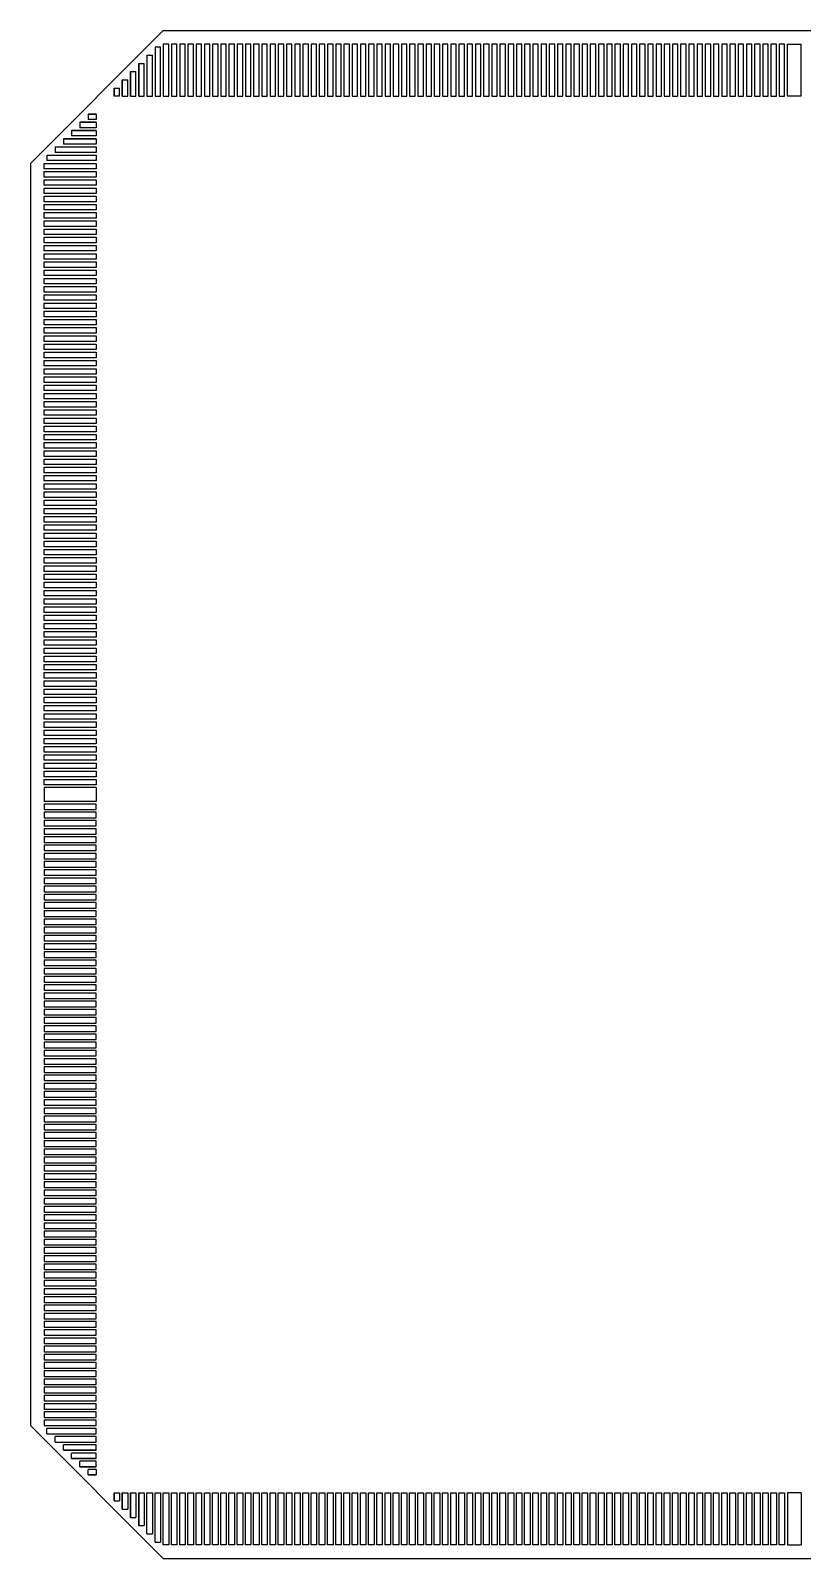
# Model space of a CAD drawing. Extents: x 450 to 1008, y -152 to 406.
# Drawn here: x 450 to 732, y -152 to 406 of the extents above; entities that cross this region are included whole.
import ezdxf

# ---------------------------------------------------------------- set-up
doc = ezdxf.new("R2010")
doc.units = 0
doc.header["$MEASUREMENT"] = 0
doc.layers.get('0').update_dxf_attribs({"linetype": 'CONTINUOUS'})

msp = doc.modelspace()

# ---------------------------------------------------------------- linework, layer by layer
at = {"linetype": 'Continuous'}
for p, q in [((450, 357.1), (498.5, 405.6)), ((498.5, 405.6), (959.5, 405.6)), ((492.5, 396.6), (492.5, 381.6)), ((492.5, 396.6), (494.5, 396.6)), ((494.5, 381.6), (494.5, 396.6)), ((495.5, 399.6), (495.5, 381.6)), ((495.5, 399.6), (497.5, 399.6)), ((497.5, 381.6), (497.5, 399.6)), ((498.5, 400.6), (498.5, 381.6)), ((500.5, 400.6), (498.5, 400.6)), ((500.5, 381.6), (500.5, 400.6)), ((501.5, 400.6), (501.5, 381.6)), ((503.5, 400.6), (501.5, 400.6)), ((503.5, 381.6), (503.5, 400.6)), ((504.5, 400.6), (504.5, 381.6)), ((506.5, 400.6), (504.5, 400.6)), ((506.5, 381.6), (506.5, 400.6)), ((507.5, 400.6), (507.5, 381.6)), ((509.5, 400.6), (507.5, 400.6)), ((509.5, 381.6), (509.5, 400.6)), ((512.5, 400.6), (510.5, 400.6)), ((510.5, 400.6), (510.5, 381.6)), ((512.5, 381.6), (512.5, 400.6)), ((515.5, 400.6), (513.5, 400.6)), ((513.5, 400.6), (513.5, 381.6)), ((515.5, 381.6), (515.5, 400.6)), ((518.5, 400.6), (516.5, 400.6)), ((516.5, 400.6), (516.5, 381.6)), ((518.5, 381.6), (518.5, 400.6)), ((521.5, 400.6), (519.5, 400.6)), ((519.5, 400.6), (519.5, 381.6)), ((521.5, 381.6), (521.5, 400.6)), ((524.5, 400.6), (522.5, 400.6)), ((522.5, 400.6), (522.5, 381.6)), ((524.5, 381.6), (524.5, 400.6)), ((527.5, 400.6), (525.5, 400.6)), ((525.5, 400.6), (525.5, 381.6)), ((527.5, 381.6), (527.5, 400.6)), ((530.5, 400.6), (528.5, 400.6)), ((528.5, 400.6), (528.5, 381.6)), ((530.5, 381.6), (530.5, 400.6)), ((533.5, 400.6), (531.5, 400.6)), ((531.5, 400.6), (531.5, 381.6)), ((533.5, 381.6), (533.5, 400.6)), ((536.5, 400.6), (534.5, 400.6)), ((534.5, 400.6), (534.5, 381.6)), ((536.5, 381.6), (536.5, 400.6)), ((537.5, 400.6), (537.5, 381.6)), ((539.5, 400.6), (537.5, 400.6)), ((539.5, 381.6), (539.5, 400.6)), ((542.5, 400.6), (540.5, 400.6)), ((540.5, 400.6), (540.5, 381.6)), ((542.5, 381.6), (542.5, 400.6)), ((545.5, 400.6), (543.5, 400.6)), ((543.5, 400.6), (543.5, 381.6)), ((545.5, 381.6), (545.5, 400.6)), ((548.5, 400.6), (546.5, 400.6)), ((546.5, 400.6), (546.5, 381.6)), ((548.5, 381.6), (548.5, 400.6)), ((551.5, 400.6), (549.5, 400.6)), ((549.5, 400.6), (549.5, 381.6)), ((551.5, 381.6), (551.5, 400.6)), ((554.5, 400.6), (552.5, 400.6)), ((552.5, 400.6), (552.5, 381.6)), ((554.5, 381.6), (554.5, 400.6)), ((557.5, 400.6), (555.5, 400.6)), ((555.5, 400.6), (555.5, 381.6)), ((557.5, 381.6), (557.5, 400.6)), ((560.5, 400.6), (558.5, 400.6)), ((558.5, 400.6), (558.5, 381.6)), ((560.5, 381.6), (560.5, 400.6)), ((563.5, 400.6), (561.5, 400.6)), ((561.5, 400.6), (561.5, 381.6)), ((563.5, 381.6), (563.5, 400.6)), ((566.5, 400.6), (564.5, 400.6)), ((564.5, 400.6), (564.5, 381.6)), ((566.5, 381.6), (566.5, 400.6)), ((569.5, 400.6), (567.5, 400.6)), ((567.5, 400.6), (567.5, 381.6)), ((569.5, 381.6), (569.5, 400.6)), ((572.5, 400.6), (570.5, 400.6)), ((570.5, 400.6), (570.5, 381.6)), ((572.5, 381.6), (572.5, 400.6)), ((573.5, 400.6), (573.5, 381.6)), ((575.5, 400.6), (573.5, 400.6)), ((575.5, 381.6), (575.5, 400.6)), ((578.5, 400.6), (576.5, 400.6)), ((576.5, 400.6), (576.5, 381.6)), ((578.5, 381.6), (578.5, 400.6)), ((581.5, 400.6), (579.5, 400.6)), ((579.5, 400.6), (579.5, 381.6)), ((581.5, 381.6), (581.5, 400.6)), ((584.5, 400.6), (582.5, 400.6)), ((582.5, 400.6), (582.5, 381.6)), ((584.5, 381.6), (584.5, 400.6)), ((587.5, 400.6), (585.5, 400.6)), ((585.5, 400.6), (585.5, 381.6)), ((587.5, 381.6), (587.5, 400.6)), ((590.5, 400.6), (588.5, 400.6)), ((588.5, 400.6), (588.5, 381.6)), ((590.5, 381.6), (590.5, 400.6)), ((593.5, 400.6), (591.5, 400.6)), ((591.5, 400.6), (591.5, 381.6)), ((593.5, 381.6), (593.5, 400.6)), ((596.5, 400.6), (594.5, 400.6)), ((594.5, 400.6), (594.5, 381.6)), ((596.5, 381.6), (596.5, 400.6)), ((599.5, 400.6), (597.5, 400.6)), ((597.5, 400.6), (597.5, 381.6)), ((599.5, 381.6), (599.5, 400.6)), ((602.5, 400.6), (600.5, 400.6)), ((600.5, 400.6), (600.5, 381.6)), ((602.5, 381.6), (602.5, 400.6)), ((605.5, 400.6), (603.5, 400.6)), ((603.5, 400.6), (603.5, 381.6)), ((605.5, 381.6), (605.5, 400.6)), ((608.5, 400.6), (606.5, 400.6)), ((606.5, 400.6), (606.5, 381.6)), ((608.5, 381.6), (608.5, 400.6)), ((611.5, 400.6), (609.5, 400.6)), ((609.5, 400.6), (609.5, 381.6)), ((611.5, 381.6), (611.5, 400.6)), ((614.5, 400.6), (612.5, 400.6)), ((612.5, 400.6), (612.5, 381.6)), ((614.5, 381.6), (614.5, 400.6)), ((617.5, 400.6), (615.5, 400.6)), ((615.5, 400.6), (615.5, 381.6)), ((617.5, 381.6), (617.5, 400.6)), ((620.5, 400.6), (618.5, 400.6)), ((618.5, 400.6), (618.5, 381.6)), ((620.5, 381.6), (620.5, 400.6)), ((623.5, 400.6), (621.5, 400.6)), ((621.5, 400.6), (621.5, 381.6)), ((623.5, 381.6), (623.5, 400.6)), ((626.5, 400.6), (624.5, 400.6)), ((624.5, 400.6), (624.5, 381.6)), ((626.5, 381.6), (626.5, 400.6)), ((629.5, 400.6), (627.5, 400.6)), ((627.5, 400.6), (627.5, 381.6)), ((629.5, 381.6), (629.5, 400.6)), ((632.5, 400.6), (630.5, 400.6)), ((630.5, 400.6), (630.5, 381.6)), ((632.5, 381.6), (632.5, 400.6)), ((635.5, 400.6), (633.5, 400.6)), ((633.5, 400.6), (633.5, 381.6)), ((635.5, 381.6), (635.5, 400.6)), ((638.5, 400.6), (636.5, 400.6)), ((636.5, 400.6), (636.5, 381.6)), ((638.5, 381.6), (638.5, 400.6)), ((641.5, 400.6), (639.5, 400.6)), ((639.5, 400.6), (639.5, 381.6)), ((641.5, 381.6), (641.5, 400.6)), ((644.5, 400.6), (642.5, 400.6)), ((642.5, 400.6), (642.5, 381.6)), ((644.5, 381.6), (644.5, 400.6)), ((647.5, 400.6), (645.5, 400.6)), ((645.5, 400.6), (645.5, 381.6)), ((647.5, 381.6), (647.5, 400.6)), ((648.5, 400.6), (648.5, 381.6)), ((650.5, 400.6), (648.5, 400.6)), ((650.5, 381.6), (650.5, 400.6)), ((653.5, 400.6), (651.5, 400.6)), ((651.5, 400.6), (651.5, 381.6)), ((653.5, 381.6), (653.5, 400.6)), ((656.5, 400.6), (654.5, 400.6)), ((654.5, 400.6), (654.5, 381.6)), ((656.5, 381.6), (656.5, 400.6)), ((659.5, 400.6), (657.5, 400.6)), ((657.5, 400.6), (657.5, 381.6)), ((659.5, 381.6), (659.5, 400.6)), ((662.5, 400.6), (660.5, 400.6)), ((660.5, 400.6), (660.5, 381.6)), ((662.5, 381.6), (662.5, 400.6)), ((665.5, 400.6), (663.5, 400.6)), ((663.5, 400.6), (663.5, 381.6)), ((665.5, 381.6), (665.5, 400.6)), ((668.5, 400.6), (666.5, 400.6)), ((666.5, 400.6), (666.5, 381.6)), ((668.5, 381.6), (668.5, 400.6)), ((671.5, 400.6), (669.5, 400.6)), ((669.5, 400.6), (669.5, 381.6)), ((671.5, 381.6), (671.5, 400.6)), ((674.5, 400.6), (672.5, 400.6)), ((672.5, 400.6), (672.5, 381.6)), ((674.5, 381.6), (674.5, 400.6)), ((677.5, 400.6), (675.5, 400.6)), ((675.5, 400.6), (675.5, 381.6)), ((677.5, 381.6), (677.5, 400.6)), ((680.5, 400.6), (678.5, 400.6)), ((678.5, 400.6), (678.5, 381.6)), ((680.5, 381.6), (680.5, 400.6)), ((683.5, 400.6), (681.5, 400.6)), ((681.5, 400.6), (681.5, 381.6)), ((683.5, 381.6), (683.5, 400.6)), ((684.5, 400.6), (684.5, 381.6)), ((686.5, 400.6), (684.5, 400.6)), ((686.5, 381.6), (686.5, 400.6)), ((689.5, 400.6), (687.5, 400.6)), ((687.5, 400.6), (687.5, 381.6)), ((689.5, 381.6), (689.5, 400.6)), ((692.5, 400.6), (690.5, 400.6)), ((690.5, 400.6), (690.5, 381.6)), ((692.5, 381.6), (692.5, 400.6)), ((695.5, 400.6), (693.5, 400.6)), ((693.5, 400.6), (693.5, 381.6)), ((695.5, 381.6), (695.5, 400.6)), ((698.5, 400.6), (696.5, 400.6)), ((696.5, 400.6), (696.5, 381.6)), ((698.5, 381.6), (698.5, 400.6)), ((701.5, 400.6), (699.5, 400.6)), ((699.5, 400.6), (699.5, 381.6)), ((701.5, 381.6), (701.5, 400.6)), ((704.5, 400.6), (702.5, 400.6)), ((702.5, 400.6), (702.5, 381.6)), ((704.5, 381.6), (704.5, 400.6)), ((707.5, 400.6), (705.5, 400.6)), ((705.5, 400.6), (705.5, 381.6)), ((707.5, 381.6), (707.5, 400.6)), ((710.5, 400.6), (708.5, 400.6)), ((708.5, 400.6), (708.5, 381.6)), ((710.5, 381.6), (710.5, 400.6)), ((713.5, 400.6), (711.5, 400.6)), ((711.5, 400.6), (711.5, 381.6)), ((713.5, 381.6), (713.5, 400.6)), ((716.5, 400.6), (714.5, 400.6)), ((714.5, 400.6), (714.5, 381.6)), ((716.5, 381.6), (716.5, 400.6)), ((719.5, 400.6), (717.5, 400.6)), ((717.5, 400.6), (717.5, 381.6)), ((719.5, 381.6), (719.5, 400.6)), ((722.5, 400.6), (720.5, 400.6)), ((720.5, 400.6), (720.5, 381.6)), ((722.5, 381.6), (722.5, 400.6)), ((725.5, 400.6), (723.5, 400.6)), ((723.5, 400.6), (723.5, 381.6)), ((725.5, 381.6), (725.5, 400.6)), ((726.5, 381.6), (726.5, 400.6)), ((726.5, 400.6), (731.5, 400.6)), ((731.5, 381.6), (731.5, 400.6)), ((489.5, 393.6), (491.5, 393.6)), ((489.5, 393.6), (489.5, 381.6)), ((489.5, 381.6), (489.5, 393.6)), ((491.5, 381.6), (491.5, 393.6)), ((483.5, 387.6), (485.5, 387.6)), ((483.5, 381.6), (483.5, 387.6)), ((483.5, 381.6), (483.5, 387.6)), ((483.5, 381.6), (483.5, 387.6)), ((483.5, 387.6), (483.5, 381.6)), ((485.5, 381.6), (485.5, 387.6)), ((486.5, 390.6), (486.5, 381.6)), ((486.5, 381.6), (486.5, 390.6)), ((486.5, 381.6), (486.5, 390.6)), ((486.5, 390.6), (488.5, 390.6)), ((486.5, 381.6), (486.5, 387.6)), ((488.5, 381.6), (488.5, 390.6)), ((489.5, 381.6), (489.5, 390.6)), ((489.5, 381.6), (489.5, 387.6)), ((480.5, 384.6), (480.5, 381.6)), ((480.5, 381.6), (480.5, 384.6)), ((480.5, 381.6), (480.5, 384.6)), ((480.5, 381.6), (480.5, 384.6)), ((480.5, 381.6), (480.5, 384.6)), ((480.5, 384.6), (482.5, 384.6)), ((482.5, 381.6), (480.5, 381.6)), ((482.5, 381.6), (482.5, 384.6)), ((483.5, 381.6), (483.5, 384.6)), ((483.5, 381.6), (485.5, 381.6)), ((486.5, 381.6), (486.5, 384.6)), ((486.5, 381.6), (488.5, 381.6)), ((489.5, 381.6), (489.5, 384.6)), ((489.5, 381.6), (491.5, 381.6)), ((492.5, 381.6), (494.5, 381.6)), ((495.5, 381.6), (497.5, 381.6)), ((498.5, 381.6), (500.5, 381.6)), ((501.5, 381.6), (503.5, 381.6)), ((504.5, 381.6), (506.5, 381.6)), ((507.5, 381.6), (509.5, 381.6)), ((510.5, 381.6), (512.5, 381.6)), ((513.5, 381.6), (515.5, 381.6)), ((516.5, 381.6), (518.5, 381.6)), ((519.5, 381.6), (521.5, 381.6)), ((522.5, 381.6), (524.5, 381.6)), ((525.5, 381.6), (527.5, 381.6)), ((528.5, 381.6), (530.5, 381.6)), ((531.5, 381.6), (533.5, 381.6)), ((534.5, 381.6), (536.5, 381.6)), ((537.5, 381.6), (539.5, 381.6)), ((540.5, 381.6), (542.5, 381.6)), ((543.5, 381.6), (545.5, 381.6)), ((546.5, 381.6), (548.5, 381.6)), ((549.5, 381.6), (551.5, 381.6)), ((552.5, 381.6), (554.5, 381.6)), ((555.5, 381.6), (557.5, 381.6)), ((558.5, 381.6), (560.5, 381.6)), ((561.5, 381.6), (563.5, 381.6)), ((564.5, 381.6), (566.5, 381.6)), ((567.5, 381.6), (569.5, 381.6)), ((570.5, 381.6), (572.5, 381.6)), ((573.5, 381.6), (575.5, 381.6)), ((576.5, 381.6), (578.5, 381.6)), ((579.5, 381.6), (581.5, 381.6)), ((582.5, 381.6), (584.5, 381.6)), ((585.5, 381.6), (587.5, 381.6)), ((588.5, 381.6), (590.5, 381.6)), ((591.5, 381.6), (593.5, 381.6)), ((594.5, 381.6), (596.5, 381.6)), ((597.5, 381.6), (599.5, 381.6)), ((600.5, 381.6), (602.5, 381.6)), ((603.5, 381.6), (605.5, 381.6)), ((606.5, 381.6), (608.5, 381.6)), ((609.5, 381.6), (611.5, 381.6)), ((612.5, 381.6), (614.5, 381.6)), ((615.5, 381.6), (617.5, 381.6)), ((618.5, 381.6), (620.5, 381.6)), ((621.5, 381.6), (623.5, 381.6)), ((624.5, 381.6), (626.5, 381.6)), ((627.5, 381.6), (629.5, 381.6)), ((630.5, 381.6), (632.5, 381.6)), ((633.5, 381.6), (635.5, 381.6)), ((636.5, 381.6), (638.5, 381.6)), ((639.5, 381.6), (641.5, 381.6)), ((642.5, 381.6), (644.5, 381.6)), ((645.5, 381.6), (647.5, 381.6)), ((648.5, 381.6), (650.5, 381.6)), ((651.5, 381.6), (653.5, 381.6)), ((654.5, 381.6), (656.5, 381.6)), ((657.5, 381.6), (659.5, 381.6)), ((660.5, 381.6), (662.5, 381.6)), ((663.5, 381.6), (665.5, 381.6)), ((666.5, 381.6), (668.5, 381.6)), ((669.5, 381.6), (671.5, 381.6)), ((672.5, 381.6), (674.5, 381.6)), ((675.5, 381.6), (677.5, 381.6)), ((678.5, 381.6), (680.5, 381.6)), ((681.5, 381.6), (683.5, 381.6)), ((684.5, 381.6), (686.5, 381.6)), ((687.5, 381.6), (689.5, 381.6)), ((690.5, 381.6), (692.5, 381.6)), ((693.5, 381.6), (695.5, 381.6)), ((696.5, 381.6), (698.5, 381.6)), ((699.5, 381.6), (701.5, 381.6)), ((702.5, 381.6), (704.5, 381.6)), ((705.5, 381.6), (707.5, 381.6)), ((708.5, 381.6), (710.5, 381.6)), ((711.5, 381.6), (713.5, 381.6)), ((714.5, 381.6), (716.5, 381.6)), ((717.5, 381.6), (719.5, 381.6)), ((720.5, 381.6), (722.5, 381.6)), ((723.5, 381.6), (725.5, 381.6)), ((731.5, 381.6), (726.5, 381.6)), ((471, 375.1), (471, 373.1)), ((474, 375.1), (471, 375.1)), ((474, 375.1), (471, 375.1)), ((474, 375.1), (471, 375.1)), ((474, 375.1), (471, 375.1)), ((471, 375.1), (474, 375.1)), ((474, 375.1), (474, 373.1)), ((474, 369.1), (465, 369.1)), ((474, 369.1), (465, 369.1)), ((465, 369.1), (474, 369.1)), ((465, 369.1), (465, 367.1)), ((468, 372.1), (474, 372.1)), ((468, 372.1), (468, 370.1)), ((474, 372.1), (468, 372.1)), ((474, 372.1), (468, 372.1)), ((474, 372.1), (468, 372.1)), ((474, 370.1), (468, 370.1)), ((474, 369.1), (468, 369.1)), ((474, 373.1), (471, 373.1)), ((474, 372.1), (471, 372.1)), ((474, 369.1), (471, 369.1)), ((474, 372.1), (474, 370.1)), ((474, 369.1), (474, 367.1)), ((459, 363.1), (474, 363.1)), ((459, 363.1), (459, 361.1)), ((474, 366.1), (462, 366.1)), ((462, 366.1), (474, 366.1)), ((462, 366.1), (462, 364.1)), ((474, 364.1), (462, 364.1)), ((474, 367.1), (465, 367.1)), ((474, 366.1), (465, 366.1)), ((474, 366.1), (468, 366.1)), ((474, 366.1), (471, 366.1)), ((474, 366.1), (474, 364.1)), ((474, 363.1), (474, 361.1)), ((456, 360.1), (474, 360.1)), ((456, 360.1), (456, 358.1)), ((474, 358.1), (456, 358.1)), ((474, 361.1), (459, 361.1)), ((474, 360.1), (474, 358.1)), ((450, 357.1), (450, -103.9)), ((455, 357.1), (474, 357.1)), ((455, 355.1), (455, 357.1)), ((474, 355.1), (455, 355.1)), ((455, 354.1), (474, 354.1)), ((455, 352.1), (455, 354.1)), ((474, 352.1), (455, 352.1)), ((474, 357.1), (474, 355.1)), ((474, 354.1), (474, 352.1)), ((455, 351.1), (474, 351.1)), ((455, 349.1), (455, 351.1)), ((474, 349.1), (455, 349.1)), ((455, 348.1), (474, 348.1)), ((455, 346.1), (455, 348.1)), ((474, 346.1), (455, 346.1)), ((474, 351.1), (474, 349.1)), ((474, 348.1), (474, 346.1)), ((455, 345.1), (474, 345.1)), ((455, 343.1), (455, 345.1)), ((474, 343.1), (455, 343.1)), ((455, 342.1), (474, 342.1)), ((455, 340.1), (455, 342.1)), ((474, 345.1), (474, 343.1)), ((474, 342.1), (474, 340.1)), ((474, 340.1), (455, 340.1)), ((455, 339.1), (474, 339.1)), ((455, 337.1), (455, 339.1)), ((474, 337.1), (455, 337.1)), ((455, 336.1), (474, 336.1)), ((455, 334.1), (455, 336.1)), ((474, 339.1), (474, 337.1)), ((474, 336.1), (474, 334.1)), ((474, 334.1), (455, 334.1)), ((455, 333.1), (474, 333.1)), ((455, 331.1), (455, 333.1)), ((474, 331.1), (455, 331.1)), ((455, 330.1), (474, 330.1)), ((455, 328.1), (455, 330.1)), ((474, 333.1), (474, 331.1)), ((474, 330.1), (474, 328.1)), ((474, 328.1), (455, 328.1)), ((455, 327.1), (474, 327.1)), ((455, 325.1), (455, 327.1)), ((474, 325.1), (455, 325.1)), ((455, 324.1), (474, 324.1)), ((455, 322.1), (455, 324.1)), ((474, 327.1), (474, 325.1)), ((474, 324.1), (474, 322.1)), ((474, 322.1), (455, 322.1)), ((455, 321.1), (474, 321.1)), ((455, 319.1), (455, 321.1)), ((474, 319.1), (455, 319.1)), ((455, 318.1), (474, 318.1)), ((455, 316.1), (455, 318.1)), ((474, 321.1), (474, 319.1)), ((474, 318.1), (474, 316.1)), ((474, 316.1), (455, 316.1)), ((455, 315.1), (474, 315.1)), ((455, 313.1), (455, 315.1)), ((474, 313.1), (455, 313.1)), ((474, 315.1), (474, 313.1)), ((455, 312.1), (474, 312.1)), ((455, 310.1), (455, 312.1)), ((474, 310.1), (455, 310.1)), ((455, 309.1), (474, 309.1)), ((455, 307.1), (455, 309.1)), ((474, 307.1), (455, 307.1)), ((474, 312.1), (474, 310.1)), ((474, 309.1), (474, 307.1)), ((455, 306.1), (474, 306.1)), ((455, 304.1), (455, 306.1)), ((474, 304.1), (455, 304.1)), ((455, 303.1), (474, 303.1)), ((455, 301.1), (455, 303.1)), ((474, 306.1), (474, 304.1)), ((474, 303.1), (474, 301.1)), ((474, 301.1), (455, 301.1)), ((455, 300.1), (474, 300.1)), ((455, 298.1), (455, 300.1)), ((474, 298.1), (455, 298.1)), ((455, 297.1), (474, 297.1)), ((455, 295.1), (455, 297.1)), ((474, 300.1), (474, 298.1)), ((474, 297.1), (474, 295.1)), ((474, 295.1), (455, 295.1)), ((455, 294.1), (474, 294.1)), ((455, 292.1), (455, 294.1)), ((474, 292.1), (455, 292.1)), ((455, 291.1), (474, 291.1)), ((455, 289.1), (455, 291.1)), ((474, 294.1), (474, 292.1)), ((474, 291.1), (474, 289.1)), ((474, 289.1), (455, 289.1)), ((455, 288.1), (474, 288.1)), ((455, 286.1), (455, 288.1)), ((474, 286.1), (455, 286.1)), ((455, 285.1), (474, 285.1)), ((455, 283.1), (455, 285.1)), ((474, 288.1), (474, 286.1)), ((474, 285.1), (474, 283.1)), ((474, 283.1), (455, 283.1)), ((455, 282.1), (474, 282.1)), ((455, 280.1), (455, 282.1)), ((474, 280.1), (455, 280.1)), ((455, 279.1), (474, 279.1)), ((455, 277.1), (455, 279.1)), ((474, 282.1), (474, 280.1)), ((474, 279.1), (474, 277.1)), ((474, 277.1), (455, 277.1)), ((455, 276.1), (474, 276.1)), ((455, 274.1), (455, 276.1)), ((474, 274.1), (455, 274.1)), ((474, 276.1), (474, 274.1)), ((455, 273.1), (474, 273.1)), ((455, 271.1), (455, 273.1)), ((474, 271.1), (455, 271.1)), ((455, 270.1), (474, 270.1)), ((455, 268.1), (455, 270.1)), ((474, 268.1), (455, 268.1)), ((474, 273.1), (474, 271.1)), ((474, 270.1), (474, 268.1)), ((455, 267.1), (474, 267.1)), ((455, 265.1), (455, 267.1)), ((474, 265.1), (455, 265.1)), ((455, 264.1), (474, 264.1)), ((455, 262.1), (455, 264.1)), ((474, 267.1), (474, 265.1)), ((474, 264.1), (474, 262.1)), ((474, 262.1), (455, 262.1)), ((455, 259.1), (455, 261.1)), ((455, 261.1), (474, 261.1)), ((474, 259.1), (455, 259.1)), ((455, 258.1), (474, 258.1)), ((455, 256.1), (455, 258.1)), ((474, 261.1), (474, 259.1)), ((474, 258.1), (474, 256.1)), ((474, 256.1), (455, 256.1)), ((455, 255.1), (474, 255.1)), ((455, 253.1), (455, 255.1)), ((474, 253.1), (455, 253.1)), ((455, 252.1), (474, 252.1)), ((455, 250.1), (455, 252.1)), ((474, 255.1), (474, 253.1)), ((474, 252.1), (474, 250.1)), ((474, 250.1), (455, 250.1)), ((455, 249.1), (474, 249.1)), ((455, 247.1), (455, 249.1)), ((474, 247.1), (455, 247.1)), ((455, 246.1), (474, 246.1)), ((455, 244.1), (455, 246.1)), ((474, 249.1), (474, 247.1)), ((474, 246.1), (474, 244.1)), ((474, 244.1), (455, 244.1)), ((455, 243.1), (474, 243.1)), ((455, 241.1), (455, 243.1)), ((474, 241.1), (455, 241.1)), ((455, 240.1), (474, 240.1)), ((455, 238.1), (455, 240.1)), ((474, 243.1), (474, 241.1)), ((474, 240.1), (474, 238.1)), ((474, 238.1), (455, 238.1)), ((455, 237.1), (474, 237.1)), ((455, 235.1), (455, 237.1)), ((474, 235.1), (455, 235.1)), ((474, 237.1), (474, 235.1)), ((455, 234.1), (474, 234.1)), ((455, 232.1), (455, 234.1)), ((474, 232.1), (455, 232.1)), ((455, 231.1), (474, 231.1)), ((455, 229.1), (455, 231.1)), ((474, 229.1), (455, 229.1)), ((474, 234.1), (474, 232.1)), ((474, 231.1), (474, 229.1)), ((455, 228.1), (474, 228.1)), ((455, 226.1), (455, 228.1)), ((474, 226.1), (455, 226.1)), ((455, 225.1), (474, 225.1)), ((455, 223.1), (455, 225.1)), ((474, 228.1), (474, 226.1)), ((474, 225.1), (474, 223.1)), ((474, 223.1), (455, 223.1)), ((455, 222.1), (474, 222.1)), ((455, 220.1), (455, 222.1)), ((474, 220.1), (455, 220.1)), ((455, 219.1), (474, 219.1)), ((455, 217.1), (455, 219.1)), ((474, 222.1), (474, 220.1)), ((474, 219.1), (474, 217.1)), ((474, 217.1), (455, 217.1)), ((455, 216.1), (474, 216.1)), ((455, 214.1), (455, 216.1)), ((474, 214.1), (455, 214.1)), ((455, 213.1), (474, 213.1)), ((455, 211.1), (455, 213.1)), ((474, 216.1), (474, 214.1)), ((474, 213.1), (474, 211.1)), ((474, 211.1), (455, 211.1)), ((455, 210.1), (474, 210.1)), ((455, 208.1), (455, 210.1)), ((474, 208.1), (455, 208.1)), ((455, 207.1), (474, 207.1)), ((455, 205.1), (455, 207.1)), ((474, 210.1), (474, 208.1)), ((474, 207.1), (474, 205.1)), ((474, 205.1), (455, 205.1)), ((455, 204.1), (474, 204.1)), ((455, 202.1), (455, 204.1)), ((474, 202.1), (455, 202.1)), ((455, 201.1), (474, 201.1)), ((455, 199.1), (455, 201.1)), ((474, 204.1), (474, 202.1)), ((474, 201.1), (474, 199.1)), ((474, 199.1), (455, 199.1)), ((455, 198.1), (474, 198.1)), ((455, 196.1), (455, 198.1)), ((474, 196.1), (455, 196.1)), ((474, 198.1), (474, 196.1)), ((455, 195.1), (474, 195.1)), ((455, 193.1), (455, 195.1)), ((474, 193.1), (455, 193.1)), ((455, 192.1), (474, 192.1)), ((455, 190.1), (455, 192.1)), ((474, 190.1), (455, 190.1)), ((474, 195.1), (474, 193.1)), ((474, 192.1), (474, 190.1)), ((455, 189.1), (474, 189.1)), ((455, 187.1), (455, 189.1)), ((474, 187.1), (455, 187.1)), ((455, 186.1), (474, 186.1)), ((455, 184.1), (455, 186.1)), ((474, 189.1), (474, 187.1)), ((474, 186.1), (474, 184.1)), ((474, 184.1), (455, 184.1)), ((455, 183.1), (474, 183.1)), ((455, 181.1), (455, 183.1)), ((474, 181.1), (455, 181.1)), ((455, 180.1), (474, 180.1)), ((455, 178.1), (455, 180.1)), ((474, 183.1), (474, 181.1)), ((474, 180.1), (474, 178.1)), ((474, 178.1), (455, 178.1)), ((455, 177.1), (474, 177.1)), ((455, 175.1), (455, 177.1)), ((474, 175.1), (455, 175.1)), ((455, 174.1), (474, 174.1)), ((455, 172.1), (455, 174.1)), ((474, 177.1), (474, 175.1)), ((474, 174.1), (474, 172.1)), ((474, 172.1), (455, 172.1)), ((455, 171.1), (474, 171.1)), ((455, 169.1), (455, 171.1)), ((474, 169.1), (455, 169.1)), ((455, 168.1), (474, 168.1)), ((455, 166.1), (455, 168.1)), ((474, 171.1), (474, 169.1)), ((474, 168.1), (474, 166.1)), ((474, 166.1), (455, 166.1)), ((455, 165.1), (474, 165.1)), ((455, 163.1), (455, 165.1)), ((474, 163.1), (455, 163.1)), ((455, 162.1), (474, 162.1)), ((455, 160.1), (455, 162.1)), ((474, 165.1), (474, 163.1)), ((474, 162.1), (474, 160.1)), ((474, 160.1), (455, 160.1)), ((455, 159.1), (474, 159.1)), ((455, 157.1), (455, 159.1)), ((474, 157.1), (455, 157.1)), ((474, 159.1), (474, 157.1)), ((455, 156.1), (474, 156.1)), ((455, 154.1), (455, 156.1)), ((474, 154.1), (455, 154.1)), ((455, 153.1), (474, 153.1)), ((455, 151.1), (455, 153.1)), ((474, 151.1), (455, 151.1)), ((474, 156.1), (474, 154.1)), ((474, 153.1), (474, 151.1)), ((455, 150.1), (474, 150.1)), ((455, 148.1), (455, 150.1)), ((474, 148.1), (455, 148.1)), ((455, 147.1), (474, 147.1)), ((455, 145.1), (455, 147.1)), ((474, 145.1), (455, 145.1)), ((474, 150.1), (474, 148.1)), ((474, 147.1), (474, 145.1)), ((455, 142.1), (455, 144.1)), ((455, 144.1), (474, 144.1)), ((474, 142.1), (455, 142.1)), ((455, 141.1), (474, 141.1)), ((455, 139.1), (455, 141.1)), ((474, 144.1), (474, 142.1)), ((474, 141.1), (474, 139.1)), ((474, 139.1), (455, 139.1)), ((455, 138.1), (474, 138.1)), ((455, 136.1), (455, 138.1)), ((474, 136.1), (455, 136.1)), ((455, 135.1), (474, 135.1)), ((455, 133.1), (455, 135.1)), ((474, 138.1), (474, 136.1)), ((474, 135.1), (474, 133.1)), ((474, 133.1), (455, 133.1)), ((455, 132.1), (474, 132.1)), ((455, 130.1), (455, 132.1)), ((474, 130.1), (455, 130.1)), ((474, 129.1), (455, 129.1)), ((455, 129.1), (455, 124.1)), ((474, 132.1), (474, 130.1)), ((474, 129.1), (474, 124.1)), ((474, 124.1), (455, 124.1)), ((474, 123.1), (455, 123.1)), ((455, 123.1), (455, 121.1)), ((474, 121.1), (474, 123.1)), ((455, 121.1), (474, 121.1)), ((474, 120.1), (455, 120.1)), ((455, 120.1), (455, 118.1)), ((455, 118.1), (474, 118.1)), ((474, 118.1), (474, 120.1)), ((474, 117.1), (455, 117.1)), ((455, 117.1), (455, 115.1)), ((455, 115.1), (474, 115.1)), ((474, 114.1), (455, 114.1)), ((455, 114.1), (455, 112.1)), ((455, 112.1), (474, 112.1)), ((474, 115.1), (474, 117.1)), ((474, 112.1), (474, 114.1)), ((474, 111.1), (455, 111.1)), ((455, 111.1), (455, 109.1)), ((455, 109.1), (474, 109.1)), ((474, 108.1), (455, 108.1)), ((455, 108.1), (455, 106.1)), ((455, 106.1), (474, 106.1)), ((474, 109.1), (474, 111.1)), ((474, 106.1), (474, 108.1)), ((474, 105.1), (455, 105.1)), ((455, 105.1), (455, 103.1)), ((455, 103.1), (474, 103.1)), ((474, 102.1), (455, 102.1)), ((455, 102.1), (455, 100.1)), ((474, 103.1), (474, 105.1)), ((474, 100.1), (474, 102.1)), ((455, 100.1), (474, 100.1)), ((474, 99.1), (455, 99.1)), ((455, 99.1), (455, 97.1)), ((455, 97.1), (474, 97.1)), ((474, 96.1), (455, 96.1)), ((455, 96.1), (455, 94.1)), ((474, 97.1), (474, 99.1)), ((474, 94.1), (474, 96.1)), ((455, 94.1), (474, 94.1)), ((474, 93.1), (455, 93.1)), ((455, 93.1), (455, 91.1)), ((455, 91.1), (474, 91.1)), ((474, 90.1), (455, 90.1)), ((455, 90.1), (455, 88.1)), ((474, 91.1), (474, 93.1)), ((474, 88.1), (474, 90.1)), ((455, 88.1), (474, 88.1)), ((474, 87.1), (455, 87.1)), ((455, 87.1), (455, 85.1)), ((455, 85.1), (474, 85.1)), ((455, 84.1), (455, 82.1)), ((474, 84.1), (455, 84.1)), ((474, 85.1), (474, 87.1)), ((474, 82.1), (474, 84.1)), ((455, 82.1), (474, 82.1)), ((474, 81.1), (455, 81.1)), ((455, 81.1), (455, 79.1)), ((455, 79.1), (474, 79.1)), ((474, 79.1), (474, 81.1)), ((474, 78.1), (455, 78.1)), ((455, 78.1), (455, 76.1)), ((455, 76.1), (474, 76.1)), ((474, 75.1), (455, 75.1)), ((455, 75.1), (455, 73.1)), ((455, 73.1), (474, 73.1)), ((474, 76.1), (474, 78.1)), ((474, 73.1), (474, 75.1)), ((474, 72.1), (455, 72.1)), ((455, 72.1), (455, 70.1)), ((455, 70.1), (474, 70.1)), ((474, 69.1), (455, 69.1)), ((455, 69.1), (455, 67.1)), ((455, 67.1), (474, 67.1)), ((474, 70.1), (474, 72.1)), ((474, 67.1), (474, 69.1)), ((474, 66.1), (455, 66.1)), ((455, 66.1), (455, 64.1)), ((455, 64.1), (474, 64.1)), ((474, 63.1), (455, 63.1)), ((455, 63.1), (455, 61.1)), ((474, 64.1), (474, 66.1)), ((474, 61.1), (474, 63.1)), ((455, 61.1), (474, 61.1)), ((474, 60.1), (455, 60.1)), ((455, 60.1), (455, 58.1)), ((455, 58.1), (474, 58.1)), ((474, 57.1), (455, 57.1)), ((455, 57.1), (455, 55.1)), ((474, 58.1), (474, 60.1)), ((474, 55.1), (474, 57.1)), ((455, 55.1), (474, 55.1)), ((474, 54.1), (455, 54.1)), ((455, 54.1), (455, 52.1)), ((455, 52.1), (474, 52.1)), ((474, 51.1), (455, 51.1)), ((455, 51.1), (455, 49.1)), ((474, 52.1), (474, 54.1)), ((474, 49.1), (474, 51.1)), ((455, 49.1), (474, 49.1)), ((474, 48.1), (455, 48.1)), ((455, 48.1), (455, 46.1)), ((455, 46.1), (474, 46.1)), ((474, 45.1), (455, 45.1)), ((455, 45.1), (455, 43.1)), ((474, 46.1), (474, 48.1)), ((474, 43.1), (474, 45.1)), ((455, 43.1), (474, 43.1)), ((474, 42.1), (455, 42.1)), ((455, 42.1), (455, 40.1)), ((455, 40.1), (474, 40.1)), ((474, 39.1), (455, 39.1)), ((455, 39.1), (455, 37.1)), ((474, 40.1), (474, 42.1)), ((474, 37.1), (474, 39.1)), ((455, 37.1), (474, 37.1)), ((474, 36.1), (455, 36.1)), ((455, 36.1), (455, 34.1)), ((455, 34.1), (474, 34.1)), ((474, 34.1), (474, 36.1)), ((474, 33.1), (455, 33.1)), ((455, 33.1), (455, 31.1)), ((455, 31.1), (474, 31.1)), ((474, 30.1), (455, 30.1)), ((455, 30.1), (455, 28.1)), ((455, 28.1), (474, 28.1)), ((474, 31.1), (474, 33.1)), ((474, 28.1), (474, 30.1)), ((455, 27.1), (455, 25.1)), ((474, 27.1), (455, 27.1)), ((455, 25.1), (474, 25.1)), ((474, 24.1), (455, 24.1)), ((455, 24.1), (455, 22.1)), ((474, 25.1), (474, 27.1)), ((474, 22.1), (474, 24.1)), ((455, 22.1), (474, 22.1)), ((474, 21.1), (455, 21.1)), ((455, 21.1), (455, 19.1)), ((455, 19.1), (474, 19.1)), ((474, 18.1), (455, 18.1)), ((455, 18.1), (455, 16.1)), ((474, 19.1), (474, 21.1)), ((474, 16.1), (474, 18.1)), ((455, 16.1), (474, 16.1)), ((474, 15.1), (455, 15.1)), ((455, 15.1), (455, 13.1)), ((455, 13.1), (474, 13.1)), ((474, 12.1), (455, 12.1)), ((455, 12.1), (455, 10.1)), ((474, 13.1), (474, 15.1)), ((474, 10.1), (474, 12.1)), ((455, 10.1), (474, 10.1)), ((474, 9.1), (455, 9.1)), ((455, 9.1), (455, 7.1)), ((455, 7.1), (474, 7.1)), ((474, 6.1), (455, 6.1)), ((455, 6.1), (455, 4.1)), ((474, 7.1), (474, 9.1)), ((474, 4.1), (474, 6.1)), ((455, 4.1), (474, 4.1)), ((474, 3.1), (455, 3.1)), ((455, 3.1), (455, 1.1)), ((455, 1.1), (474, 1.1)), ((474, 0.1), (455, 0.1)), ((455, 0.1), (455, -1.9)), ((474, 1.1), (474, 3.1)), ((474, -1.9), (474, 0.1)), ((455, -1.9), (474, -1.9)), ((474, -2.9), (455, -2.9)), ((455, -2.9), (455, -4.9)), ((455, -4.9), (474, -4.9)), ((474, -4.9), (474, -2.9)), ((474, -5.9), (455, -5.9)), ((455, -5.9), (455, -7.9)), ((455, -7.9), (474, -7.9)), ((474, -8.9), (455, -8.9)), ((455, -8.9), (455, -10.9)), ((455, -10.9), (474, -10.9)), ((474, -7.9), (474, -5.9)), ((474, -10.9), (474, -8.9)), ((474, -11.9), (455, -11.9)), ((455, -11.9), (455, -13.9)), ((455, -13.9), (474, -13.9)), ((474, -14.9), (455, -14.9)), ((455, -14.9), (455, -16.9)), ((474, -13.9), (474, -11.9)), ((474, -16.9), (474, -14.9)), ((455, -16.9), (474, -16.9)), ((474, -17.9), (455, -17.9)), ((455, -17.9), (455, -19.9)), ((455, -19.9), (474, -19.9)), ((474, -20.9), (455, -20.9)), ((455, -20.9), (455, -22.9)), ((474, -19.9), (474, -17.9)), ((474, -22.9), (474, -20.9)), ((455, -22.9), (474, -22.9)), ((474, -23.9), (455, -23.9)), ((455, -23.9), (455, -25.9)), ((455, -25.9), (474, -25.9)), ((474, -26.9), (455, -26.9)), ((455, -26.9), (455, -28.9)), ((474, -25.9), (474, -23.9)), ((474, -28.9), (474, -26.9)), ((455, -28.9), (474, -28.9)), ((474, -29.9), (455, -29.9)), ((455, -29.9), (455, -31.9)), ((455, -31.9), (474, -31.9)), ((455, -32.9), (455, -34.9)), ((474, -32.9), (455, -32.9)), ((474, -31.9), (474, -29.9)), ((474, -34.9), (474, -32.9)), ((455, -34.9), (474, -34.9)), ((474, -35.9), (455, -35.9)), ((455, -35.9), (455, -37.9)), ((455, -37.9), (474, -37.9)), ((474, -38.9), (455, -38.9)), ((455, -38.9), (455, -40.9)), ((474, -37.9), (474, -35.9)), ((474, -40.9), (474, -38.9)), ((455, -40.9), (474, -40.9)), ((474, -41.9), (455, -41.9)), ((455, -41.9), (455, -43.9)), ((455, -43.9), (474, -43.9)), ((474, -43.9), (474, -41.9)), ((474, -44.9), (455, -44.9)), ((455, -44.9), (455, -46.9)), ((455, -46.9), (474, -46.9)), ((474, -47.9), (455, -47.9)), ((455, -47.9), (455, -49.9)), ((455, -49.9), (474, -49.9)), ((474, -46.9), (474, -44.9)), ((474, -49.9), (474, -47.9)), ((474, -50.9), (455, -50.9)), ((455, -50.9), (455, -52.9)), ((455, -52.9), (474, -52.9)), ((474, -53.9), (455, -53.9)), ((455, -53.9), (455, -55.9)), ((474, -52.9), (474, -50.9)), ((474, -55.9), (474, -53.9)), ((455, -55.9), (474, -55.9)), ((455, -56.9), (455, -58.9)), ((474, -56.9), (455, -56.9)), ((455, -58.9), (474, -58.9)), ((474, -59.9), (455, -59.9)), ((455, -59.9), (455, -61.9)), ((474, -58.9), (474, -56.9)), ((474, -61.9), (474, -59.9)), ((455, -61.9), (474, -61.9)), ((474, -62.9), (455, -62.9)), ((455, -62.9), (455, -64.9)), ((455, -64.9), (474, -64.9)), ((474, -65.9), (455, -65.9)), ((455, -65.9), (455, -67.9)), ((474, -64.9), (474, -62.9)), ((474, -67.9), (474, -65.9)), ((455, -67.9), (474, -67.9)), ((474, -68.9), (455, -68.9)), ((455, -68.9), (455, -70.9)), ((455, -70.9), (474, -70.9)), ((474, -71.9), (455, -71.9)), ((455, -71.9), (455, -73.9)), ((474, -70.9), (474, -68.9)), ((474, -73.9), (474, -71.9)), ((455, -73.9), (474, -73.9)), ((474, -74.9), (455, -74.9)), ((455, -74.9), (455, -76.9)), ((455, -76.9), (474, -76.9)), ((474, -77.9), (455, -77.9)), ((455, -77.9), (455, -79.9)), ((474, -76.9), (474, -74.9)), ((474, -79.9), (474, -77.9)), ((455, -79.9), (474, -79.9)), ((474, -80.9), (455, -80.9)), ((455, -80.9), (455, -82.9)), ((455, -82.9), (474, -82.9)), ((474, -82.9), (474, -80.9)), ((474, -83.9), (455, -83.9)), ((455, -83.9), (455, -85.9)), ((455, -85.9), (474, -85.9)), ((474, -86.9), (455, -86.9)), ((455, -86.9), (455, -88.9)), ((455, -88.9), (474, -88.9)), ((474, -85.9), (474, -83.9)), ((474, -88.9), (474, -86.9)), ((455, -89.9), (455, -91.9)), ((474, -89.9), (455, -89.9)), ((455, -91.9), (474, -91.9)), ((474, -92.9), (455, -92.9)), ((455, -92.9), (455, -94.9)), ((474, -91.9), (474, -89.9)), ((474, -94.9), (474, -92.9)), ((455, -94.9), (474, -94.9)), ((474, -95.9), (455, -95.9)), ((455, -95.9), (455, -97.9)), ((455, -97.9), (474, -97.9)), ((474, -98.9), (455, -98.9)), ((455, -98.9), (455, -100.9)), ((474, -97.9), (474, -95.9)), ((474, -100.9), (474, -98.9)), ((498.5, -152.4), (450, -103.9)), ((455, -100.9), (474, -100.9)), ((474, -101.9), (455, -101.9)), ((455, -101.9), (455, -103.9)), ((455, -103.9), (474, -103.9)), ((474, -104.9), (456, -104.9)), ((456, -106.9), (456, -104.9)), ((474, -103.9), (474, -101.9)), ((474, -106.9), (474, -104.9)), ((456, -106.9), (474, -106.9)), ((474, -107.9), (459, -107.9)), ((459, -109.9), (459, -107.9)), ((459, -109.9), (474, -109.9)), ((474, -110.9), (462, -110.9)), ((462, -112.9), (462, -110.9)), ((474, -109.9), (474, -107.9)), ((474, -112.9), (474, -110.9)), ((474, -112.9), (462, -112.9)), ((462, -112.9), (474, -112.9)), ((474, -112.9), (465, -112.9)), ((474, -113.9), (465, -113.9)), ((465, -115.9), (465, -113.9)), ((474, -115.9), (465, -115.9)), ((474, -115.9), (465, -115.9)), ((465, -115.9), (474, -115.9)), ((474, -112.9), (468, -112.9)), ((474, -115.9), (468, -115.9)), ((474, -116.9), (468, -116.9)), ((468, -118.9), (468, -116.9)), ((474, -112.9), (471, -112.9)), ((474, -115.9), (471, -115.9)), ((474, -115.9), (474, -113.9)), ((474, -118.9), (474, -116.9)), ((468, -118.9), (474, -118.9)), ((474, -118.9), (468, -118.9)), ((474, -118.9), (468, -118.9)), ((474, -118.9), (468, -118.9)), ((474, -118.9), (471, -118.9)), ((471, -121.9), (471, -119.9)), ((474, -119.9), (471, -119.9)), ((474, -121.9), (471, -121.9)), ((474, -121.9), (471, -121.9)), ((474, -121.9), (471, -121.9)), ((474, -121.9), (471, -121.9)), ((471, -121.9), (474, -121.9)), ((474, -119.9), (474, -121.9)), ((480.5, -128.4), (480.5, -131.4)), ((480.5, -128.4), (480.5, -131.4)), ((480.5, -128.4), (480.5, -131.4)), ((480.5, -128.4), (480.5, -131.4)), ((480.5, -131.4), (480.5, -128.4)), ((480.5, -128.4), (482.5, -128.4)), ((480.5, -131.4), (482.5, -131.4)), ((482.5, -128.4), (482.5, -131.4)), ((483.5, -128.4), (483.5, -131.4)), ((483.5, -134.4), (483.5, -128.4)), ((483.5, -128.4), (483.5, -134.4)), ((483.5, -128.4), (483.5, -134.4)), ((483.5, -128.4), (483.5, -134.4)), ((483.5, -128.4), (485.5, -128.4)), ((485.5, -128.4), (485.5, -134.4)), ((486.5, -128.4), (486.5, -137.4)), ((486.5, -128.4), (486.5, -137.4)), ((486.5, -137.4), (486.5, -128.4)), ((486.5, -128.4), (486.5, -131.4)), ((486.5, -128.4), (486.5, -134.4)), ((486.5, -128.4), (488.5, -128.4)), ((488.5, -128.4), (488.5, -137.4)), ((489.5, -128.4), (489.5, -140.4)), ((489.5, -140.4), (489.5, -128.4)), ((489.5, -128.4), (491.5, -128.4)), ((489.5, -128.4), (489.5, -137.4)), ((489.5, -128.4), (489.5, -131.4)), ((489.5, -128.4), (489.5, -134.4)), ((491.5, -128.4), (491.5, -140.4)), ((492.5, -143.4), (492.5, -128.4)), ((492.5, -128.4), (494.5, -128.4)), ((494.5, -128.4), (494.5, -143.4)), ((495.5, -146.4), (495.5, -128.4)), ((495.5, -128.4), (497.5, -128.4)), ((497.5, -128.4), (497.5, -146.4)), ((498.5, -147.4), (498.5, -128.4)), ((498.5, -128.4), (500.5, -128.4)), ((500.5, -128.4), (500.5, -147.4)), ((501.5, -147.4), (501.5, -128.4)), ((501.5, -128.4), (503.5, -128.4)), ((503.5, -128.4), (503.5, -147.4)), ((504.5, -147.4), (504.5, -128.4)), ((504.5, -128.4), (506.5, -128.4)), ((506.5, -128.4), (506.5, -147.4)), ((507.5, -147.4), (507.5, -128.4)), ((507.5, -128.4), (509.5, -128.4)), ((509.5, -128.4), (509.5, -147.4)), ((510.5, -128.4), (512.5, -128.4)), ((510.5, -147.4), (510.5, -128.4)), ((512.5, -128.4), (512.5, -147.4)), ((513.5, -147.4), (513.5, -128.4)), ((513.5, -128.4), (515.5, -128.4)), ((515.5, -128.4), (515.5, -147.4)), ((516.5, -147.4), (516.5, -128.4)), ((516.5, -128.4), (518.5, -128.4)), ((518.5, -128.4), (518.5, -147.4)), ((519.5, -147.4), (519.5, -128.4)), ((519.5, -128.4), (521.5, -128.4)), ((521.5, -128.4), (521.5, -147.4)), ((522.5, -147.4), (522.5, -128.4)), ((522.5, -128.4), (524.5, -128.4)), ((524.5, -128.4), (524.5, -147.4)), ((525.5, -147.4), (525.5, -128.4)), ((525.5, -128.4), (527.5, -128.4)), ((527.5, -128.4), (527.5, -147.4)), ((528.5, -147.4), (528.5, -128.4)), ((528.5, -128.4), (530.5, -128.4)), ((530.5, -128.4), (530.5, -147.4)), ((531.5, -147.4), (531.5, -128.4)), ((531.5, -128.4), (533.5, -128.4)), ((533.5, -128.4), (533.5, -147.4)), ((534.5, -147.4), (534.5, -128.4)), ((534.5, -128.4), (536.5, -128.4)), ((536.5, -128.4), (536.5, -147.4)), ((537.5, -128.4), (539.5, -128.4)), ((537.5, -147.4), (537.5, -128.4)), ((539.5, -128.4), (539.5, -147.4)), ((540.5, -147.4), (540.5, -128.4)), ((540.5, -128.4), (542.5, -128.4)), ((542.5, -128.4), (542.5, -147.4)), ((543.5, -147.4), (543.5, -128.4)), ((543.5, -128.4), (545.5, -128.4)), ((545.5, -128.4), (545.5, -147.4)), ((546.5, -147.4), (546.5, -128.4)), ((546.5, -128.4), (548.5, -128.4)), ((548.5, -128.4), (548.5, -147.4)), ((549.5, -147.4), (549.5, -128.4)), ((549.5, -128.4), (551.5, -128.4)), ((551.5, -128.4), (551.5, -147.4)), ((552.5, -147.4), (552.5, -128.4)), ((552.5, -128.4), (554.5, -128.4)), ((554.5, -128.4), (554.5, -147.4)), ((555.5, -147.4), (555.5, -128.4)), ((555.5, -128.4), (557.5, -128.4)), ((557.5, -128.4), (557.5, -147.4)), ((558.5, -147.4), (558.5, -128.4)), ((558.5, -128.4), (560.5, -128.4)), ((560.5, -128.4), (560.5, -147.4)), ((561.5, -147.4), (561.5, -128.4)), ((561.5, -128.4), (563.5, -128.4)), ((563.5, -128.4), (563.5, -147.4)), ((564.5, -147.4), (564.5, -128.4)), ((564.5, -128.4), (566.5, -128.4)), ((566.5, -128.4), (566.5, -147.4)), ((567.5, -147.4), (567.5, -128.4)), ((567.5, -128.4), (569.5, -128.4)), ((569.5, -128.4), (569.5, -147.4)), ((570.5, -147.4), (570.5, -128.4)), ((570.5, -128.4), (572.5, -128.4)), ((572.5, -128.4), (572.5, -147.4)), ((573.5, -128.4), (575.5, -128.4)), ((573.5, -147.4), (573.5, -128.4)), ((575.5, -128.4), (575.5, -147.4)), ((576.5, -147.4), (576.5, -128.4)), ((576.5, -128.4), (578.5, -128.4)), ((578.5, -128.4), (578.5, -147.4)), ((579.5, -147.4), (579.5, -128.4)), ((579.5, -128.4), (581.5, -128.4)), ((581.5, -128.4), (581.5, -147.4)), ((582.5, -147.4), (582.5, -128.4)), ((582.5, -128.4), (584.5, -128.4)), ((584.5, -128.4), (584.5, -147.4)), ((585.5, -147.4), (585.5, -128.4)), ((585.5, -128.4), (587.5, -128.4)), ((587.5, -128.4), (587.5, -147.4)), ((588.5, -147.4), (588.5, -128.4)), ((588.5, -128.4), (590.5, -128.4)), ((590.5, -128.4), (590.5, -147.4)), ((591.5, -147.4), (591.5, -128.4)), ((591.5, -128.4), (593.5, -128.4)), ((593.5, -128.4), (593.5, -147.4)), ((594.5, -147.4), (594.5, -128.4)), ((594.5, -128.4), (596.5, -128.4)), ((596.5, -128.4), (596.5, -147.4)), ((597.5, -147.4), (597.5, -128.4)), ((597.5, -128.4), (599.5, -128.4)), ((599.5, -128.4), (599.5, -147.4)), ((600.5, -147.4), (600.5, -128.4)), ((600.5, -128.4), (602.5, -128.4)), ((602.5, -128.4), (602.5, -147.4)), ((603.5, -147.4), (603.5, -128.4)), ((603.5, -128.4), (605.5, -128.4)), ((605.5, -128.4), (605.5, -147.4)), ((606.5, -147.4), (606.5, -128.4)), ((606.5, -128.4), (608.5, -128.4)), ((608.5, -128.4), (608.5, -147.4)), ((609.5, -147.4), (609.5, -128.4)), ((609.5, -128.4), (611.5, -128.4)), ((611.5, -128.4), (611.5, -147.4)), ((612.5, -147.4), (612.5, -128.4)), ((612.5, -128.4), (614.5, -128.4)), ((614.5, -128.4), (614.5, -147.4)), ((615.5, -147.4), (615.5, -128.4)), ((615.5, -128.4), (617.5, -128.4)), ((617.5, -128.4), (617.5, -147.4)), ((618.5, -147.4), (618.5, -128.4)), ((618.5, -128.4), (620.5, -128.4)), ((620.5, -128.4), (620.5, -147.4)), ((621.5, -147.4), (621.5, -128.4)), ((621.5, -128.4), (623.5, -128.4)), ((623.5, -128.4), (623.5, -147.4)), ((624.5, -147.4), (624.5, -128.4)), ((624.5, -128.4), (626.5, -128.4)), ((626.5, -128.4), (626.5, -147.4)), ((627.5, -147.4), (627.5, -128.4)), ((627.5, -128.4), (629.5, -128.4)), ((629.5, -128.4), (629.5, -147.4)), ((630.5, -147.4), (630.5, -128.4)), ((630.5, -128.4), (632.5, -128.4)), ((632.5, -128.4), (632.5, -147.4)), ((633.5, -147.4), (633.5, -128.4)), ((633.5, -128.4), (635.5, -128.4)), ((635.5, -128.4), (635.5, -147.4)), ((636.5, -147.4), (636.5, -128.4)), ((636.5, -128.4), (638.5, -128.4)), ((638.5, -128.4), (638.5, -147.4)), ((639.5, -147.4), (639.5, -128.4)), ((639.5, -128.4), (641.5, -128.4)), ((641.5, -128.4), (641.5, -147.4)), ((642.5, -147.4), (642.5, -128.4)), ((642.5, -128.4), (644.5, -128.4)), ((644.5, -128.4), (644.5, -147.4)), ((645.5, -147.4), (645.5, -128.4)), ((645.5, -128.4), (647.5, -128.4)), ((647.5, -128.4), (647.5, -147.4)), ((648.5, -128.4), (650.5, -128.4)), ((648.5, -147.4), (648.5, -128.4)), ((650.5, -128.4), (650.5, -147.4)), ((651.5, -147.4), (651.5, -128.4)), ((651.5, -128.4), (653.5, -128.4)), ((653.5, -128.4), (653.5, -147.4)), ((654.5, -147.4), (654.5, -128.4)), ((654.5, -128.4), (656.5, -128.4)), ((656.5, -128.4), (656.5, -147.4)), ((657.5, -147.4), (657.5, -128.4)), ((657.5, -128.4), (659.5, -128.4)), ((659.5, -128.4), (659.5, -147.4)), ((660.5, -147.4), (660.5, -128.4)), ((660.5, -128.4), (662.5, -128.4)), ((662.5, -128.4), (662.5, -147.4)), ((663.5, -147.4), (663.5, -128.4)), ((663.5, -128.4), (665.5, -128.4)), ((665.5, -128.4), (665.5, -147.4)), ((666.5, -147.4), (666.5, -128.4)), ((666.5, -128.4), (668.5, -128.4)), ((668.5, -128.4), (668.5, -147.4)), ((669.5, -147.4), (669.5, -128.4)), ((669.5, -128.4), (671.5, -128.4)), ((671.5, -128.4), (671.5, -147.4)), ((672.5, -147.4), (672.5, -128.4)), ((672.5, -128.4), (674.5, -128.4)), ((674.5, -128.4), (674.5, -147.4)), ((675.5, -147.4), (675.5, -128.4)), ((675.5, -128.4), (677.5, -128.4)), ((677.5, -128.4), (677.5, -147.4)), ((678.5, -147.4), (678.5, -128.4)), ((678.5, -128.4), (680.5, -128.4)), ((680.5, -128.4), (680.5, -147.4)), ((681.5, -147.4), (681.5, -128.4)), ((681.5, -128.4), (683.5, -128.4)), ((683.5, -128.4), (683.5, -147.4)), ((684.5, -128.4), (686.5, -128.4)), ((684.5, -147.4), (684.5, -128.4)), ((686.5, -128.4), (686.5, -147.4)), ((687.5, -147.4), (687.5, -128.4)), ((687.5, -128.4), (689.5, -128.4)), ((689.5, -128.4), (689.5, -147.4)), ((690.5, -147.4), (690.5, -128.4)), ((690.5, -128.4), (692.5, -128.4)), ((692.5, -128.4), (692.5, -147.4)), ((693.5, -147.4), (693.5, -128.4)), ((693.5, -128.4), (695.5, -128.4)), ((695.5, -128.4), (695.5, -147.4)), ((696.5, -147.4), (696.5, -128.4)), ((696.5, -128.4), (698.5, -128.4)), ((698.5, -128.4), (698.5, -147.4)), ((699.5, -147.4), (699.5, -128.4)), ((699.5, -128.4), (701.5, -128.4)), ((701.5, -128.4), (701.5, -147.4)), ((702.5, -147.4), (702.5, -128.4)), ((702.5, -128.4), (704.5, -128.4)), ((704.5, -128.4), (704.5, -147.4)), ((705.5, -147.4), (705.5, -128.4)), ((705.5, -128.4), (707.5, -128.4)), ((707.5, -128.4), (707.5, -147.4)), ((708.5, -147.4), (708.5, -128.4)), ((708.5, -128.4), (710.5, -128.4)), ((710.5, -128.4), (710.5, -147.4)), ((711.5, -147.4), (711.5, -128.4)), ((711.5, -128.4), (713.5, -128.4)), ((713.5, -128.4), (713.5, -147.4)), ((714.5, -147.4), (714.5, -128.4)), ((714.5, -128.4), (716.5, -128.4)), ((716.5, -128.4), (716.5, -147.4)), ((717.5, -147.4), (717.5, -128.4)), ((717.5, -128.4), (719.5, -128.4)), ((719.5, -128.4), (719.5, -147.4)), ((720.5, -147.4), (720.5, -128.4)), ((720.5, -128.4), (722.5, -128.4)), ((722.5, -128.4), (722.5, -147.4)), ((723.5, -147.4), (723.5, -128.4)), ((723.5, -128.4), (725.5, -128.4)), ((725.5, -128.4), (725.5, -147.4)), ((726.5, -128.4), (726.5, -147.4)), ((731.5, -128.4), (726.5, -128.4)), ((731.5, -128.4), (731.5, -147.4)), ((483.5, -134.4), (485.5, -134.4)), ((486.5, -137.4), (488.5, -137.4)), ((489.5, -140.4), (491.5, -140.4)), ((492.5, -143.4), (494.5, -143.4)), ((495.5, -146.4), (497.5, -146.4)), ((500.5, -147.4), (498.5, -147.4)), ((503.5, -147.4), (501.5, -147.4)), ((506.5, -147.4), (504.5, -147.4)), ((509.5, -147.4), (507.5, -147.4)), ((512.5, -147.4), (510.5, -147.4)), ((515.5, -147.4), (513.5, -147.4)), ((518.5, -147.4), (516.5, -147.4)), ((521.5, -147.4), (519.5, -147.4)), ((524.5, -147.4), (522.5, -147.4)), ((527.5, -147.4), (525.5, -147.4)), ((530.5, -147.4), (528.5, -147.4)), ((533.5, -147.4), (531.5, -147.4)), ((536.5, -147.4), (534.5, -147.4)), ((539.5, -147.4), (537.5, -147.4)), ((542.5, -147.4), (540.5, -147.4)), ((545.5, -147.4), (543.5, -147.4)), ((548.5, -147.4), (546.5, -147.4)), ((551.5, -147.4), (549.5, -147.4)), ((554.5, -147.4), (552.5, -147.4)), ((557.5, -147.4), (555.5, -147.4)), ((560.5, -147.4), (558.5, -147.4)), ((563.5, -147.4), (561.5, -147.4)), ((566.5, -147.4), (564.5, -147.4)), ((569.5, -147.4), (567.5, -147.4)), ((572.5, -147.4), (570.5, -147.4)), ((575.5, -147.4), (573.5, -147.4)), ((578.5, -147.4), (576.5, -147.4)), ((581.5, -147.4), (579.5, -147.4)), ((584.5, -147.4), (582.5, -147.4)), ((587.5, -147.4), (585.5, -147.4)), ((590.5, -147.4), (588.5, -147.4)), ((593.5, -147.4), (591.5, -147.4)), ((596.5, -147.4), (594.5, -147.4)), ((599.5, -147.4), (597.5, -147.4)), ((602.5, -147.4), (600.5, -147.4)), ((605.5, -147.4), (603.5, -147.4)), ((608.5, -147.4), (606.5, -147.4)), ((611.5, -147.4), (609.5, -147.4)), ((614.5, -147.4), (612.5, -147.4)), ((617.5, -147.4), (615.5, -147.4)), ((620.5, -147.4), (618.5, -147.4)), ((623.5, -147.4), (621.5, -147.4)), ((626.5, -147.4), (624.5, -147.4)), ((629.5, -147.4), (627.5, -147.4)), ((632.5, -147.4), (630.5, -147.4)), ((635.5, -147.4), (633.5, -147.4)), ((638.5, -147.4), (636.5, -147.4)), ((641.5, -147.4), (639.5, -147.4)), ((644.5, -147.4), (642.5, -147.4)), ((647.5, -147.4), (645.5, -147.4)), ((650.5, -147.4), (648.5, -147.4)), ((653.5, -147.4), (651.5, -147.4)), ((656.5, -147.4), (654.5, -147.4)), ((659.5, -147.4), (657.5, -147.4)), ((662.5, -147.4), (660.5, -147.4)), ((665.5, -147.4), (663.5, -147.4)), ((668.5, -147.4), (666.5, -147.4)), ((671.5, -147.4), (669.5, -147.4)), ((674.5, -147.4), (672.5, -147.4)), ((677.5, -147.4), (675.5, -147.4)), ((680.5, -147.4), (678.5, -147.4)), ((683.5, -147.4), (681.5, -147.4)), ((686.5, -147.4), (684.5, -147.4)), ((689.5, -147.4), (687.5, -147.4)), ((692.5, -147.4), (690.5, -147.4)), ((695.5, -147.4), (693.5, -147.4)), ((698.5, -147.4), (696.5, -147.4)), ((701.5, -147.4), (699.5, -147.4)), ((704.5, -147.4), (702.5, -147.4)), ((707.5, -147.4), (705.5, -147.4)), ((710.5, -147.4), (708.5, -147.4)), ((713.5, -147.4), (711.5, -147.4)), ((716.5, -147.4), (714.5, -147.4)), ((719.5, -147.4), (717.5, -147.4)), ((722.5, -147.4), (720.5, -147.4)), ((725.5, -147.4), (723.5, -147.4)), ((726.5, -147.4), (731.5, -147.4)), ((498.5, -152.4), (959.5, -152.4))]:
    msp.add_line(p, q, dxfattribs=at)

doc.saveas('drawing.dxf')
